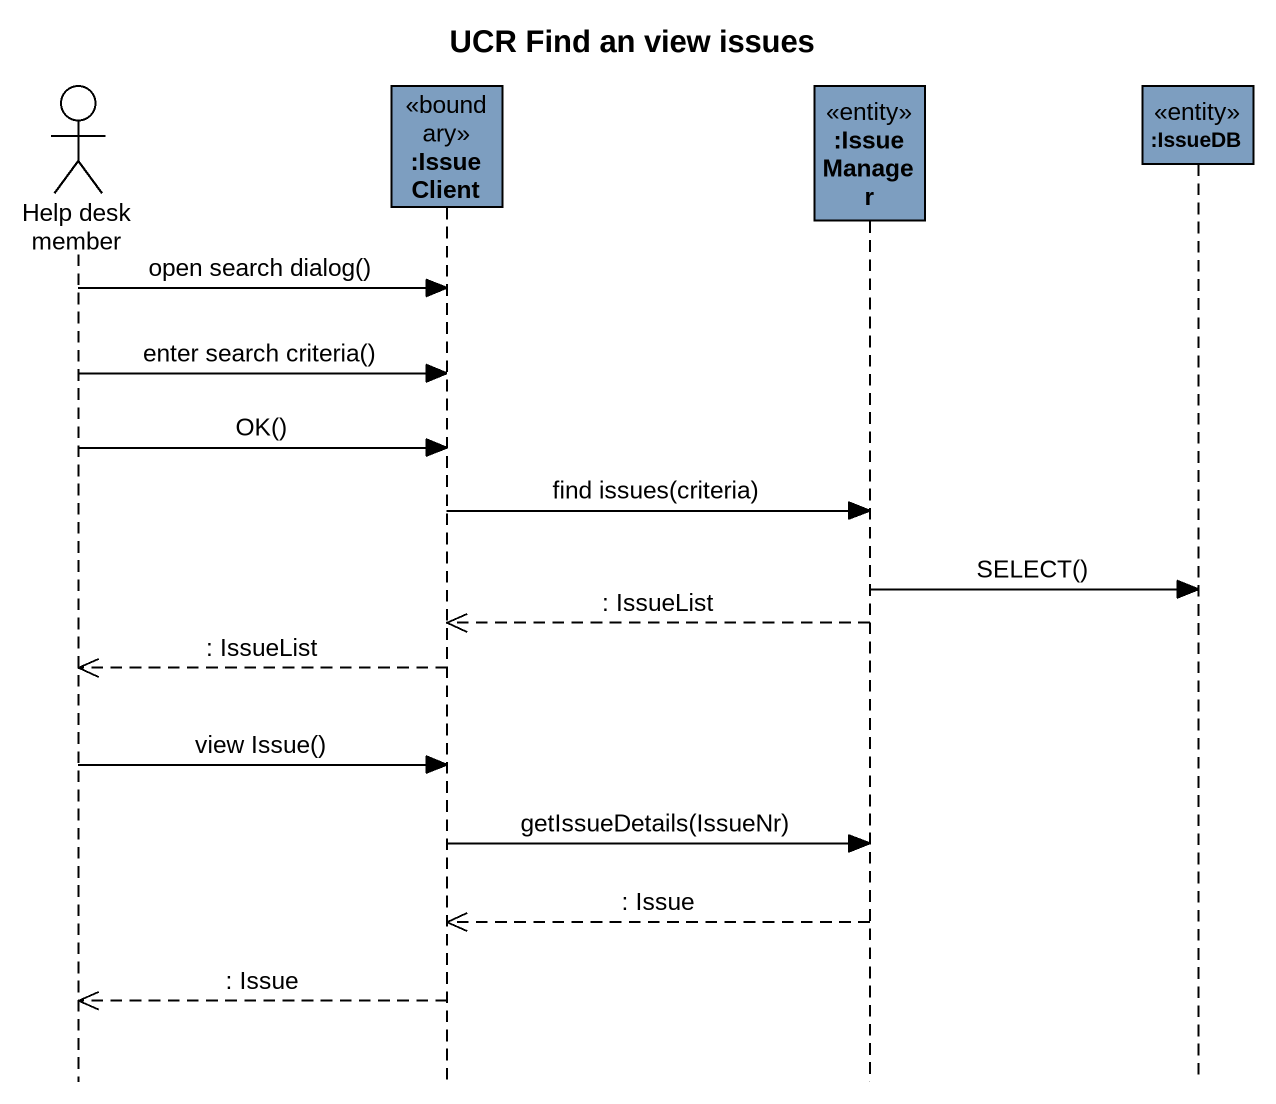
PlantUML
@startuml
title UCR Find an view issues
hide footbox
actor "Help desk member" as Help_desk_member
participant ":IssueClient" as IssueClient <<boundary>> #7D9EC0
participant ":IssueManager" as IssueManager <<entity>> #7D9EC0
participant ":IssueDB" as IssueDB <<entity>> #7D9EC0

Help_desk_member -> IssueClient : open search dialog()
Help_desk_member -> IssueClient : enter search criteria()
Help_desk_member -> IssueClient : OK()
IssueClient -> IssueManager : find issues(criteria)
IssueManager -> IssueDB : SELECT()
IssueManager -->> IssueClient : : IssueList
IssueClient -->> Help_desk_member : : IssueList
Help_desk_member -> IssueClient : view Issue()
IssueClient -> IssueManager : getIssueDetails(IssueNr)
IssueManager -->> IssueClient : : Issue
IssueClient -->> Help_desk_member : : Issue
@enduml
